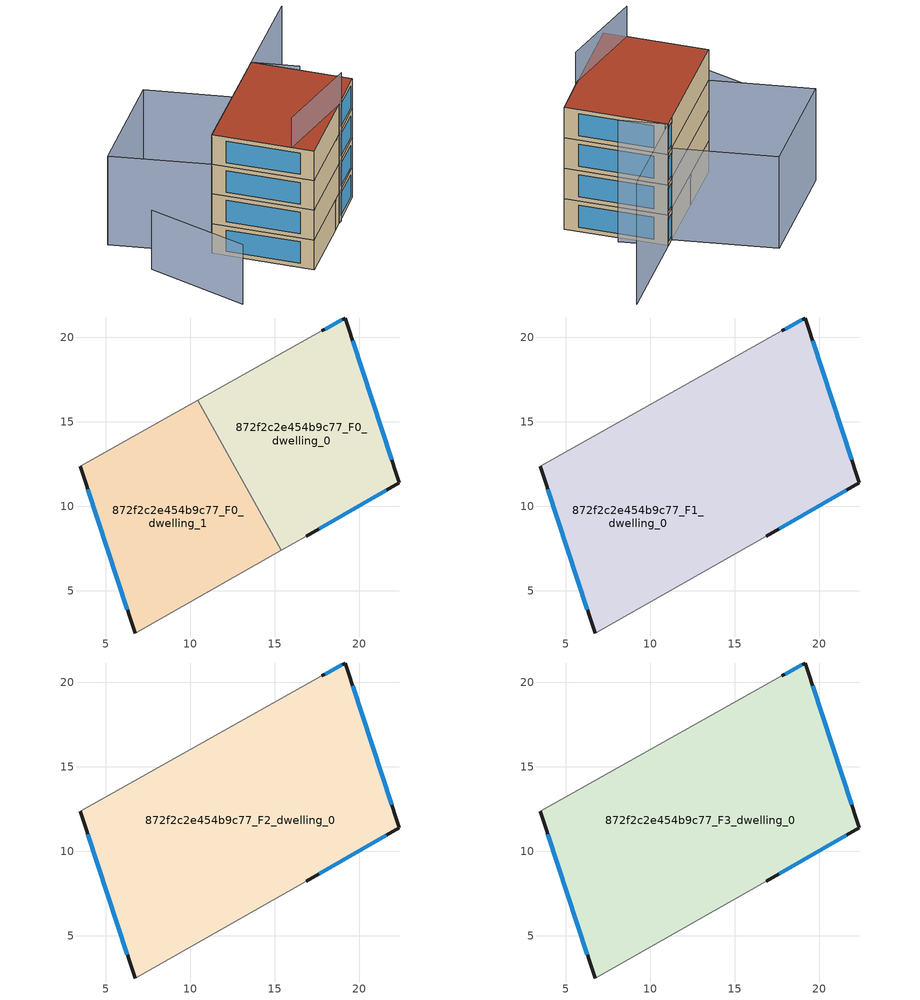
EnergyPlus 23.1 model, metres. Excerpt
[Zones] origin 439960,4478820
872f2c2e454b9c77_F0_dwelling_0
 floor ground (EU_floor_Construction): 19.16,21.15 22.37,11.39 16.85,8.24 15.39,7.41 10.43,16.27 17.78,20.39 z0
 wall outside (EU_wall_Construction): 16.85,8.24 22.37,11.39 19.16,21.15 17.78,20.39 z0:3
 wall adiabatic (EU_wall_Construction): 17.78,20.39 10.43,16.27 / 15.39,7.41 16.85,8.24 z0:3
 wall to 872f2c2e454b9c77_F0_dwelling_1 (EU_wall_Construction): 10.43,16.27 15.39,7.41 z0:3
 window (EU_Window_Construction): 18.97,21.05 17.97,20.49 / 21.93,12.75 19.61,19.8 / 17.62,8.68 21.61,10.96 z0.42:2.58
872f2c2e454b9c77_F0_dwelling_1
 floor ground (EU_floor_Construction): 10.43,16.27 15.39,7.41 6.72,2.5 3.47,12.38 z0
 wall outside (EU_wall_Construction): 3.47,12.38 6.72,2.5 z0:3
 wall adiabatic (EU_wall_Construction): 10.43,16.27 3.47,12.38 / 6.72,2.5 15.39,7.41 z0:3
 window (EU_Window_Construction): 3.92,11.01 6.27,3.88 z0.42:2.58
872f2c2e454b9c77_F1_dwelling_0
 floor to 872f2c2e454b9c77_F0_dwelling_0 (EU_floor_Construction): 19.16,21.15 22.37,11.39 16.85,8.24 15.39,7.41 10.43,16.27 17.78,20.39 z3
 floor to 872f2c2e454b9c77_F0_dwelling_1 (EU_floor_Construction): 10.43,16.27 15.39,7.41 6.72,2.5 3.47,12.38 z3
 wall outside (EU_wall_Construction): 3.47,12.38 6.72,2.5 / 16.85,8.24 22.37,11.39 19.16,21.15 17.78,20.39 z3:6
 wall adiabatic (EU_wall_Construction): 6.72,2.5 16.85,8.24 / 17.78,20.39 3.47,12.38 z3:6
 window (EU_Window_Construction): 3.92,11.01 6.27,3.88 / 18.97,21.05 17.97,20.49 / 21.93,12.75 19.61,19.8 / 17.62,8.68 21.61,10.96 z3.42:5.58
872f2c2e454b9c77_F2_dwelling_0
 floor to 872f2c2e454b9c77_F1_dwelling_0 (EU_floor_Construction): 19.16,21.15 22.37,11.39 16.85,8.24 6.72,2.5 3.47,12.38 17.78,20.39 z6
 wall outside (EU_wall_Construction): 3.47,12.38 6.72,2.5 / 16.85,8.24 22.37,11.39 19.16,21.15 17.78,20.39 z6:9
 wall adiabatic (EU_wall_Construction): 6.72,2.5 16.85,8.24 / 17.78,20.39 3.47,12.38 z6:9
 window (EU_Window_Construction): 3.92,11.01 6.27,3.88 / 18.97,21.05 17.97,20.49 / 21.93,12.75 19.61,19.8 / 17.62,8.68 21.61,10.96 z6.42:8.58
872f2c2e454b9c77_F3_dwelling_0
 floor to 872f2c2e454b9c77_F2_dwelling_0 (EU_floor_Construction): 19.16,21.15 22.37,11.39 16.85,8.24 6.72,2.5 3.47,12.38 17.78,20.39 z9
 wall outside (EU_wall_Construction): 3.47,12.38 6.72,2.5 / 16.85,8.24 22.37,11.39 19.16,21.15 17.78,20.39 z9:12
 wall adiabatic (EU_wall_Construction): 6.72,2.5 16.85,8.24 / 17.78,20.39 3.47,12.38 z9:12
 window (EU_Window_Construction): 3.92,11.01 6.27,3.88 / 18.97,21.05 17.97,20.49 / 21.93,12.75 19.61,19.8 / 17.62,8.68 21.61,10.96 z9.42:11.58
 roof outside (EU_roof_Construction): 16.85,8.24 22.37,11.39 19.16,21.15 17.78,20.39 3.47,12.38 6.72,2.5 z12
shading: 6.01,4.7 17.31,8.39 z0:15; -3.21,14.05 -3.97,2.1 z0:6; 17.85,20.43 3.47,12.38 / 3.47,12.38 -1.39,21.06 / -1.39,21.06 12.99,29.12 / 12.99,29.12 17.85,20.43 z0:9; 21.42,17.1 19.16,21.15 / 19.16,21.15 31.42,27.98 z0:12
[Building]
EU S2 Campaign: North Axis=0; Terrain=City; Solar Distribution=FullExterior
[Site:Location]
Madrid: Latitude=40.5; Longitude=-3.5; Time Zone=1; Elevation=609
[SizingPeriod:WeatherFileDays]
AnnualSizingPeriod: Begin Month=1; Begin Day of Month=1; End Month=12; End Day of Month=31; Day of Week for Start Day=Monday; Use Weather File Daylight Saving Period=No; Use Weather File Rain and Snow Indicators=No
[MATERIAL]
EU_InternalMass_Material: Roughness=MediumRough; Thickness=0.1; Conductivity=1; Density=1800; Specific Heat=900; Thermal Absorptance=0.9; Solar Absorptance=0.7; Visible Absorptance=0.7
[MATERIAL:NOMASS] Roughness=MediumRough; Thermal Absorptance=0.9; Solar Absorptance=0.7; Visible Absorptance=0.7
Name | Thermal Resistance
EU_wall_NoMass | 1.60022
EU_roof_NoMass | 1.57597
EU_floor_NoMass | 0.470652
[WINDOWMATERIAL:SIMPLEGLAZINGSYSTEM]
EU_Window_SimpleGlazing: UFactor=3.28802; Solar Heat Gain Coefficient=0.85; Visible Transmittance=0.85
[CONSTRUCTION]
EU_wall_Construction: EU_wall_NoMass
EU_roof_Construction: EU_roof_NoMass
EU_floor_Construction: EU_floor_NoMass
EU_InternalMass_Construction: EU_InternalMass_Material
EU_Window_Construction: EU_Window_SimpleGlazing
[ZONE] Type=1; Multiplier=1; Ceiling Height=autocalculate; Floor Area=autocalculate; Part of Total Floor Area=Yes
Name | Volume
872f2c2e454b9c77_F0_dwelling_0 | 273.82
872f2c2e454b9c77_F1_dwelling_0 | 547.646
872f2c2e454b9c77_F2_dwelling_0; 872f2c2e454b9c77_F3_dwelling_0 | 547.647
872f2c2e454b9c77_F0_dwelling_1 | 273.833
[INTERNALMASS] Construction=EU_InternalMass_Construction
Name | Zone or ZoneList | Surface Area
872f2c2e454b9c77_F0_dwelling_0_EU_InternalMass | 872f2c2e454b9c77_F0_dwelling_0 | 91.2754
872f2c2e454b9c77_F0_dwelling_1_EU_InternalMass | 872f2c2e454b9c77_F0_dwelling_1 | 91.2782
872f2c2e454b9c77_F1_dwelling_0_EU_InternalMass | 872f2c2e454b9c77_F1_dwelling_0 | 182.549
872f2c2e454b9c77_F2_dwelling_0_EU_InternalMass | 872f2c2e454b9c77_F2_dwelling_0 | 182.549
872f2c2e454b9c77_F3_dwelling_0_EU_InternalMass | 872f2c2e454b9c77_F3_dwelling_0 | 182.549
[OTHEREQUIPMENT] Fuel Type=Electricity; Design Level Calculation Method=Watts/Area; Power per Zone Floor Area=1; Fraction Latent=0; Fraction Radiant=0; Fraction Lost=0; Carbon Dioxide Generation Rate=0; EndUse Subcategory=EU_Step8_InternalGains
Name | Zone or ZoneList or Space or SpaceList | Schedule
EU_Step8_InternalGain_872f2c2e454b9c77_F0_dwelling_0_f000 | 872f2c2e454b9c77_F0_dwelling_0 | EU_Step8_GainSchedule_872f2c2e454b9c77_F0_dwelling_0_f000
EU_Step8_InternalGain_872f2c2e454b9c77_F0_dwelling_1_f000 | 872f2c2e454b9c77_F0_dwelling_1 | EU_Step8_GainSchedule_872f2c2e454b9c77_F0_dwelling_1_f000
EU_Step8_InternalGain_872f2c2e454b9c77_F1_dwelling_0_f000 | 872f2c2e454b9c77_F1_dwelling_0 | EU_Step8_GainSchedule_872f2c2e454b9c77_F1_dwelling_0_f000
EU_Step8_InternalGain_872f2c2e454b9c77_F2_dwelling_0_f000 | 872f2c2e454b9c77_F2_dwelling_0 | EU_Step8_GainSchedule_872f2c2e454b9c77_F2_dwelling_0_f000
EU_Step8_InternalGain_872f2c2e454b9c77_F3_dwelling_0_f000 | 872f2c2e454b9c77_F3_dwelling_0 | EU_Step8_GainSchedule_872f2c2e454b9c77_F3_dwelling_0_f000
[ZONEVENTILATION:DESIGNFLOWRATE] Schedule=EU_AlwaysOn; Design Flow Rate Calculation Method=AirChanges/Hour; Air Changes per Hour=0.480704; Ventilation Type=Natural; Fan Pressure Rise=0; Fan Total Efficiency=1; Constant Term Coefficient=1; Temperature Term Coefficient=0; Velocity Term Coefficient=0; Velocity Squared Term Coefficient=0; Minimum Indoor Temperature=-100; Maximum Indoor Temperature=100; Delta Temperature=-100; Minimum Outdoor Temperature=-100; Maximum Outdoor Temperature=100; Maximum Wind Speed=40
Name | Zone or ZoneList or Space or SpaceList
EU_ConstantAir_872f2c2e454b9c77_F0_dwelling_0 | 872f2c2e454b9c77_F0_dwelling_0
EU_ConstantAir_872f2c2e454b9c77_F0_dwelling_1 | 872f2c2e454b9c77_F0_dwelling_1
EU_ConstantAir_872f2c2e454b9c77_F1_dwelling_0 | 872f2c2e454b9c77_F1_dwelling_0
EU_ConstantAir_872f2c2e454b9c77_F2_dwelling_0 | 872f2c2e454b9c77_F2_dwelling_0
EU_ConstantAir_872f2c2e454b9c77_F3_dwelling_0 | 872f2c2e454b9c77_F3_dwelling_0
[HVACTEMPLATE:THERMOSTAT] Constant Heating Setpoint=20; Constant Cooling Setpoint=50
EU_HeatOnly_872f2c2e454b9c77_F0_dwelling_0; EU_HeatOnly_872f2c2e454b9c77_F0_dwelling_1; EU_HeatOnly_872f2c2e454b9c77_F1_dwelling_0; EU_HeatOnly_872f2c2e454b9c77_F2_dwelling_0; EU_HeatOnly_872f2c2e454b9c77_F3_dwelling_0
[HVACTEMPLATE:ZONE:IDEALLOADSAIRSYSTEM] System Availability Schedule=EU_AlwaysOn; Maximum Heating Supply Air Temperature=50; Minimum Cooling Supply Air Temperature=13; Maximum Heating Supply Air Humidity Ratio=0.0156; Minimum Cooling Supply Air Humidity Ratio=0.0077; Heating Limit=NoLimit; Cooling Limit=NoLimit; Heating Availability Schedule=EU_AlwaysOn; Cooling Availability Schedule=EU_CoolingOff; Dehumidification Control Type=ConstantSensibleHeatRatio; Cooling Sensible Heat Ratio=0.7; Dehumidification Setpoint=60; Humidification Control Type=None; Humidification Setpoint=30; Outdoor Air Method=None; Outdoor Air Flow Rate per Person=0.00944; Outdoor Air Flow Rate per Zone Floor Area=0; Outdoor Air Flow Rate per Zone=0; Demand Controlled Ventilation Type=None; Outdoor Air Economizer Type=NoEconomizer; Heat Recovery Type=None; Sensible Heat Recovery Effectiveness=0.7; Latent Heat Recovery Effectiveness=0.65
Name | Template Thermostat
872f2c2e454b9c77_F0_dwelling_0 | EU_HeatOnly_872f2c2e454b9c77_F0_dwelling_0
872f2c2e454b9c77_F0_dwelling_1 | EU_HeatOnly_872f2c2e454b9c77_F0_dwelling_1
872f2c2e454b9c77_F1_dwelling_0 | EU_HeatOnly_872f2c2e454b9c77_F1_dwelling_0
872f2c2e454b9c77_F2_dwelling_0 | EU_HeatOnly_872f2c2e454b9c77_F2_dwelling_0
872f2c2e454b9c77_F3_dwelling_0 | EU_HeatOnly_872f2c2e454b9c77_F3_dwelling_0
[SIZING:ZONE] Zone Cooling Design Supply Air Temperature Input Method=SupplyAirTemperature; Zone Cooling Design Supply Air Temperature=13; Zone Heating Design Supply Air Temperature Input Method=SupplyAirTemperature; Zone Heating Design Supply Air Temperature=50; Zone Cooling Design Supply Air Humidity Ratio=0.008; Zone Heating Design Supply Air Humidity Ratio=0.008; Cooling Design Air Flow Method=DesignDay; Cooling Design Air Flow Rate=0; Cooling Minimum Air Flow per Zone Floor Area=0.000762; Cooling Minimum Air Flow=0; Cooling Minimum Air Flow Fraction=0.2; Heating Design Air Flow Method=DesignDay; Heating Design Air Flow Rate=0; Heating Maximum Air Flow per Zone Floor Area=0.002032; Heating Maximum Air Flow=0.141576; Heating Maximum Air Flow Fraction=0.3; Account for Dedicated Outdoor Air System=No; Dedicated Outdoor Air System Control Strategy=NeutralSupplyAir; Dedicated Outdoor Air Low Setpoint Temperature for Design=autosize; Dedicated Outdoor Air High Setpoint Temperature for Design=autosize; Zone Load Sizing Method=Sensible Load Only No Latent Load; Zone Latent Cooling Design Supply Air Humidity Ratio Input Method=HumidityRatioDifference; Zone Cooling Design Supply Air Humidity Ratio Difference=0.005; Zone Latent Heating Design Supply Air Humidity Ratio Input Method=HumidityRatioDifference; Zone Humidification Design Supply Air Humidity Ratio Difference=0.005
872f2c2e454b9c77_F0_dwelling_0; 872f2c2e454b9c77_F0_dwelling_1; 872f2c2e454b9c77_F1_dwelling_0; 872f2c2e454b9c77_F2_dwelling_0; 872f2c2e454b9c77_F3_dwelling_0
[SCHEDULE:CONSTANT]
Name | Hourly Value
EU_AlwaysOn | 1
EU_CoolingOff | 0
[SCHEDULE:FILE] Column Number=1; Rows to Skip at Top=0; Number of Hours of Data=8760; Column Separator=Comma; Interpolate to Timestep=No; Minutes per Item=60; Adjust Schedule for Daylight Savings=Yes
Name | File
EU_Step8_GainSchedule_872f2c2e454b9c77_F0_dwelling_0_f000 | ../../schedules/872f2c2e454b9c77/872f2c2e454b9c77_F0_dwelling_0_f000_gain.csv
EU_Step8_GainSchedule_872f2c2e454b9c77_F0_dwelling_1_f000 | ../../schedules/872f2c2e454b9c77/872f2c2e454b9c77_F0_dwelling_1_f000_gain.csv
EU_Step8_GainSchedule_872f2c2e454b9c77_F1_dwelling_0_f000 | ../../schedules/872f2c2e454b9c77/872f2c2e454b9c77_F1_dwelling_0_f000_gain.csv
EU_Step8_GainSchedule_872f2c2e454b9c77_F2_dwelling_0_f000 | ../../schedules/872f2c2e454b9c77/872f2c2e454b9c77_F2_dwelling_0_f000_gain.csv
EU_Step8_GainSchedule_872f2c2e454b9c77_F3_dwelling_0_f000 | ../../schedules/872f2c2e454b9c77/872f2c2e454b9c77_F3_dwelling_0_f000_gain.csv
